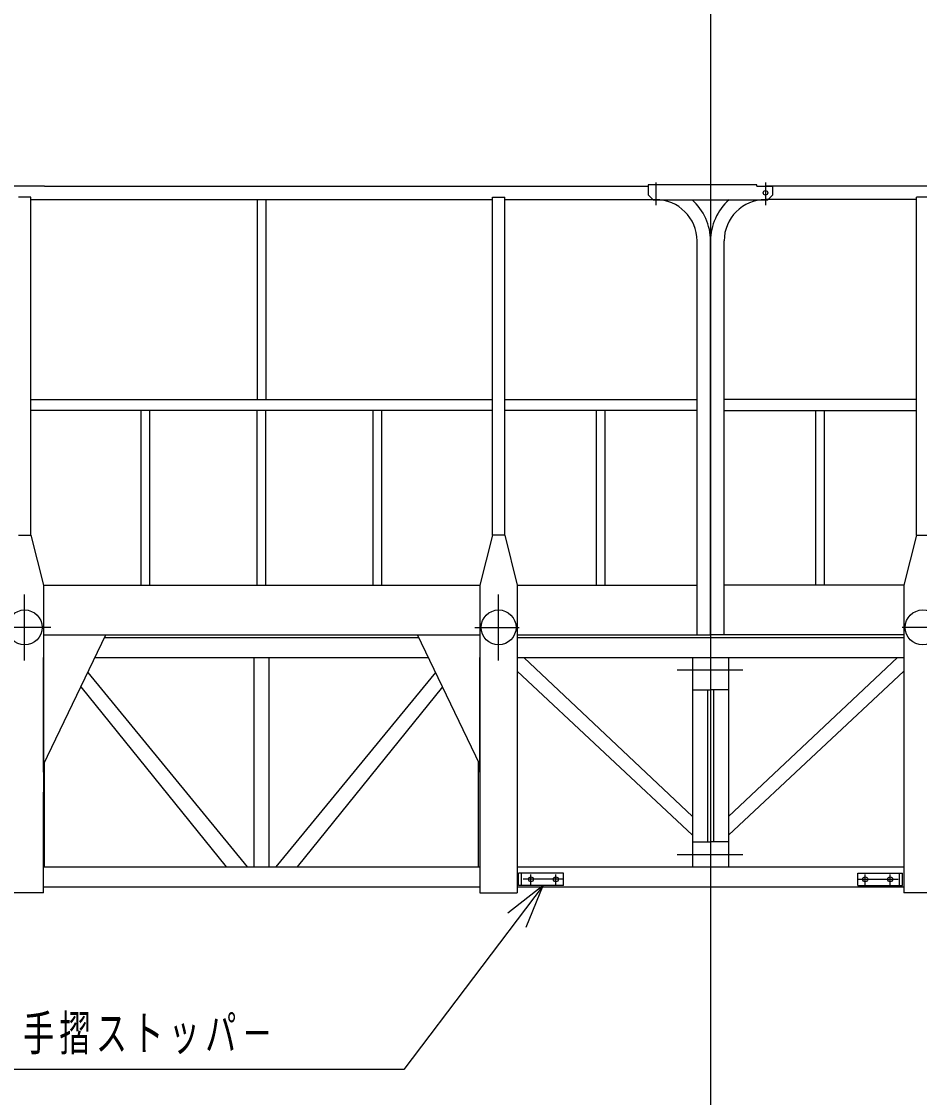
# Model space of a CAD drawing. Units: millimetres, scale not verified. Extents: x -8373 to 8307, y -5807 to 5773.
# Drawn here: x -4412 to -2611, y -3763 to -1606 of the extents above; entities that cross this region are included whole.
import ezdxf

# ---------------------------------------------------------------- set-up
doc = ezdxf.new("R2010")
doc.units = ezdxf.units.MM
doc.header["$LTSCALE"] = 20
doc.layers.add('0-0_L-1-1', color=4, linetype='Continuous')
doc.layers.add('1-2_NTEXT', color=7, linetype='Continuous')
doc.styles.add('ＭＳ ゴシック', font='')
doc.styles.get('ＭＳ ゴシック').set_extended_font_data('MS Gothic')

msp = doc.modelspace()

# ---------------------------------------------------------------- linework, layer by layer
at = {"layer": '0-0_L-1-1'}
for p, q in [((-3030.24, 1653.06), (-3030.24, -4179.38)), ((-4365.24, -1935.99), (-4720.24, -1935.99)), ((-4365.24, -1935.99), (-3155.24, -1935.99)), ((-3140.24, -1929.01), (-3140.24, -1974.57)), ((-2937.24, -1935.99), (-2905.24, -1935.99)), ((-2920.24, -1929.01), (-2920.24, -1974.57)), ((-1695.24, -1935.99), (-2920.24, -1935.99)), ((-2905.24, -1953.69), (-2905.24, -1935.99)), ((-4392.74, -1958.24), (-4417.74, -1958.24)), ((-3467.74, -1958.24), (-3442.74, -1958.24)), ((-3467.74, -2635.99), (-3467.74, -1958.24)), ((-3442.74, -2635.99), (-3442.74, -1958.24)), ((-2915.24, -1963.69), (-2905.24, -1953.69)), ((-2592.74, -1958.24), (-2617.74, -1958.24)), ((-2617.74, -2635.99), (-2617.74, -1958.24)), ((-4392.74, -1963.19), (-3467.74, -1963.19)), ((-3938.89, -1963.19), (-3938.89, -2364.29)), ((-3921.59, -1963.19), (-3921.59, -2364.29)), ((-3442.74, -1963.19), (-3140.24, -1963.19)), ((-2617.74, -1963.19), (-2920.24, -1963.19)), ((-3057.44, -2835.99), (-3057.44, -2045.99)), ((-3030.24, -2835.99), (-3030.24, -2045.99)), ((-3030.24, -2835.99), (-3030.24, -2045.99)), ((-3003.04, -2835.99), (-3003.04, -2045.99)), ((-4392.74, -2364.29), (-3467.74, -2364.29)), ((-3442.74, -2364.29), (-3057.44, -2364.29)), ((-2617.74, -2364.29), (-3003.04, -2364.29)), ((-3467.74, -2385.99), (-4392.74, -2385.99)), ((-4171.39, -2735.99), (-4171.39, -2385.99)), ((-4154.09, -2735.99), (-4154.09, -2385.99)), ((-3938.89, -2735.99), (-3938.89, -2385.99)), ((-3921.59, -2735.99), (-3921.59, -2385.99)), ((-3706.39, -2735.99), (-3706.39, -2385.99)), ((-3689.09, -2735.99), (-3689.09, -2385.99)), ((-3057.44, -2385.99), (-3442.74, -2385.99)), ((-3258.74, -2735.99), (-3258.74, -2385.99)), ((-3241.44, -2735.99), (-3241.44, -2385.99)), ((-3003.04, -2385.99), (-2617.74, -2385.99)), ((-2819.04, -2735.99), (-2819.04, -2385.99)), ((-2801.74, -2735.99), (-2801.74, -2385.99)), ((-4392.74, -2635.99), (-4367.74, -2735.99)), ((-3467.74, -2635.99), (-3492.74, -2735.99)), ((-3442.74, -2635.99), (-3467.74, -2635.99)), ((-3442.74, -2635.99), (-3417.74, -2735.99)), ((-2617.74, -2635.99), (-2642.74, -2735.99)), ((-2617.74, -2635.99), (-2592.74, -2635.99)), ((-4367.74, -2735.99), (-4367.74, -3162.99)), ((-4367.74, -2735.99), (-3492.74, -2735.99)), ((-3492.74, -2735.99), (-3492.74, -3162.99)), ((-3417.74, -2735.99), (-3417.74, -3352.99)), ((-3417.74, -2735.99), (-3057.44, -2735.99)), ((-2642.74, -2735.99), (-3003.04, -2735.99)), ((-2642.74, -2735.99), (-2642.74, -3352.99)), ((-4405.24, -2887.24), (-4405.24, -2754.74)), ((-3455.24, -2887.24), (-3455.24, -2754.74)), ((-4352.87, -2820.99), (-4446.49, -2820.99)), ((-3502.55, -2820.99), (-3413.99, -2820.99)), ((-2557.93, -2820.99), (-2646.49, -2820.99)), ((-4367.74, -3095.99), (-4242.74, -2835.99)), ((-4367.74, -2835.99), (-3492.74, -2835.99)), ((-4245.14, -2840.99), (-3615.33, -2840.99)), ((-3492.74, -3095.99), (-3617.74, -2835.99)), ((-3417.74, -2835.99), (-3030.24, -2835.99)), ((-3417.74, -2840.99), (-2642.74, -2840.99)), ((-2642.74, -2835.99), (-3030.24, -2835.99)), ((-3030.24, -2840.99), (-3030.24, -2945.99)), ((-4367.74, -3110.99), (-4367.74, -2880.99)), ((-4264.37, -2880.99), (-3596.1, -2880.99)), ((-3945.24, -3300.99), (-3945.24, -2880.99)), ((-3915.24, -3300.99), (-3915.24, -2880.99)), ((-3492.74, -3110.99), (-3492.74, -2880.99)), ((-3417.74, -2880.99), (-2642.74, -2880.99)), ((-3404.93, -2880.99), (-3066.24, -3200.29)), ((-3066.24, -2880.99), (-3066.24, -3300.99)), ((-2994.24, -2880.99), (-2994.24, -3300.99)), ((-2655.54, -2880.99), (-2994.24, -3200.29)), ((-4278.87, -2911.15), (-3959.02, -3300.99)), ((-3581.6, -2911.15), (-3901.45, -3300.99)), ((-3417.74, -2908.82), (-3066.24, -3237.54)), ((-3097.17, -2905.99), (-2965.82, -2905.99)), ((-2642.74, -2908.82), (-2994.24, -3237.54)), ((-4292.64, -2939.8), (-4001.45, -3300.99)), ((-3567.83, -2939.8), (-3859.02, -3300.99)), ((-3066.24, -2945.99), (-3030.24, -2945.99)), ((-3036.24, -2945.99), (-3036.24, -3250.99)), ((-2994.24, -2945.99), (-3030.24, -2945.99)), ((-3024.24, -2945.99), (-3024.24, -3250.99)), ((-4365.24, -3300.99), (-4365.24, -3090.79)), ((-3495.24, -3300.99), (-3495.24, -3090.79)), ((-4367.74, -3352.99), (-4367.74, -3150.99)), ((-3492.74, -3150.99), (-3492.74, -3352.99)), ((-3066.24, -3250.99), (-3030.24, -3250.99)), ((-3030.24, -3250.99), (-3030.24, -3340.99)), ((-2994.24, -3250.99), (-3030.24, -3250.99)), ((-3097.17, -3275.99), (-2965.82, -3275.99)), ((-4367.74, -3300.99), (-3492.74, -3300.99)), ((-3417.74, -3300.99), (-2642.74, -3300.99)), ((-3325.24, -3313.49), (-3415.24, -3313.49)), ((-3415.24, -3338.49), (-3415.24, -3313.49)), ((-3409.24, -3338.49), (-3409.24, -3313.49)), ((-3390.24, -3336.97), (-3390.24, -3316.19)), ((-3340.24, -3336.97), (-3340.24, -3316.19)), ((-3325.24, -3338.49), (-3325.24, -3313.49)), ((-2735.24, -3313.49), (-2645.24, -3313.49)), ((-2735.24, -3338.49), (-2735.24, -3313.49)), ((-2720.24, -3336.97), (-2720.24, -3316.19)), ((-2670.24, -3336.97), (-2670.24, -3316.19)), ((-2651.24, -3338.49), (-2651.24, -3313.49)), ((-4367.74, -3340.99), (-3492.74, -3340.99)), ((-3417.74, -3340.99), (-2642.74, -3340.99)), ((-3325.24, -3338.49), (-3415.24, -3338.49)), ((-3326.11, -3325.99), (-3405.93, -3325.99)), ((-2734.36, -3325.99), (-2654.54, -3325.99)), ((-4367.74, -3352.99), (-4442.74, -3352.99)), ((-3492.74, -3352.99), (-3417.74, -3352.99)), ((-2567.74, -3352.99), (-2642.74, -3352.99))]:
    msp.add_line(p, q, dxfattribs=at)
for points in [[(-2937.24, -1935.99), (-2937.24, -1933.69), (-3155.24, -1933.69)], [(-3155.24, -1933.69), (-3155.24, -1953.69), (-3145.24, -1963.69), (-2915.24, -1963.69)], [(-4417.74, -2635.99), (-4392.74, -2635.99), (-4392.74, -1958.24)], [(-2735.24, -3338.49), (-2645.24, -3338.49), (-2645.24, -3313.49)], [(-3365.67, -3338.49), (-3645.44, -3707.27), (-4515.44, -3707.27)], [(-3399.66, -3421.83), (-3365.67, -3338.49), (-3436.77, -3393.67)]]:
    msp.add_lwpolyline(points, dxfattribs=at)
for centre, radius in [((-2920.24, -1949.59), 4.5), ((-4405.24, -2820.99), 35), ((-3455.24, -2820.99), 35), ((-2605.24, -2820.99), 35), ((-3390.24, -3325.99), 5), ((-3340.24, -3325.99), 5), ((-2720.24, -3325.99), 5), ((-2670.24, -3325.99), 5)]:
    msp.add_circle(centre, radius, dxfattribs=at)
for centre, radius, start, end in [((-3140.24, -2045.99), 82.8, 0, 90), ((-3140.24, -2045.99), 110, 0, 48.43), ((-2920.24, -2045.99), 110, 131.57, 180), ((-2920.24, -2045.99), 82.8, 90, 180)]:
    msp.add_arc(centre, radius, start, end, dxfattribs=at)

# ---------------------------------------------------------------- texts
at = {"layer": '1-2_NTEXT', "insert": (-4408.44, -3677.27), "char_height": 70.38, "attachment_point": 7, "style": 'ＭＳ ゴシック'}
msp.add_mtext('\\T1.17;\\W0.65;手摺ストッパ－', dxfattribs=at)

doc.saveas('drawing.dxf')
